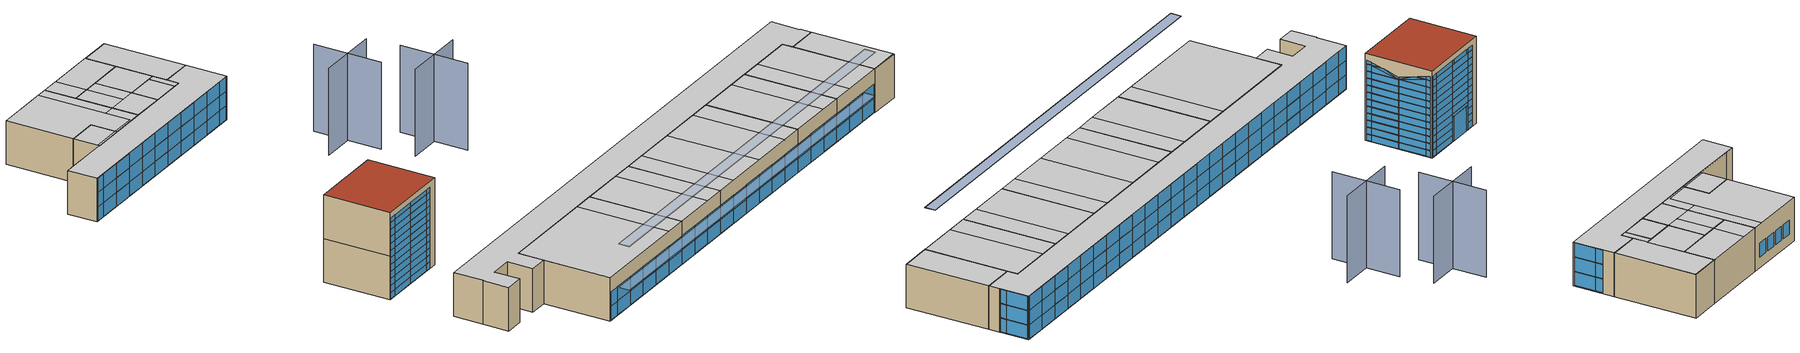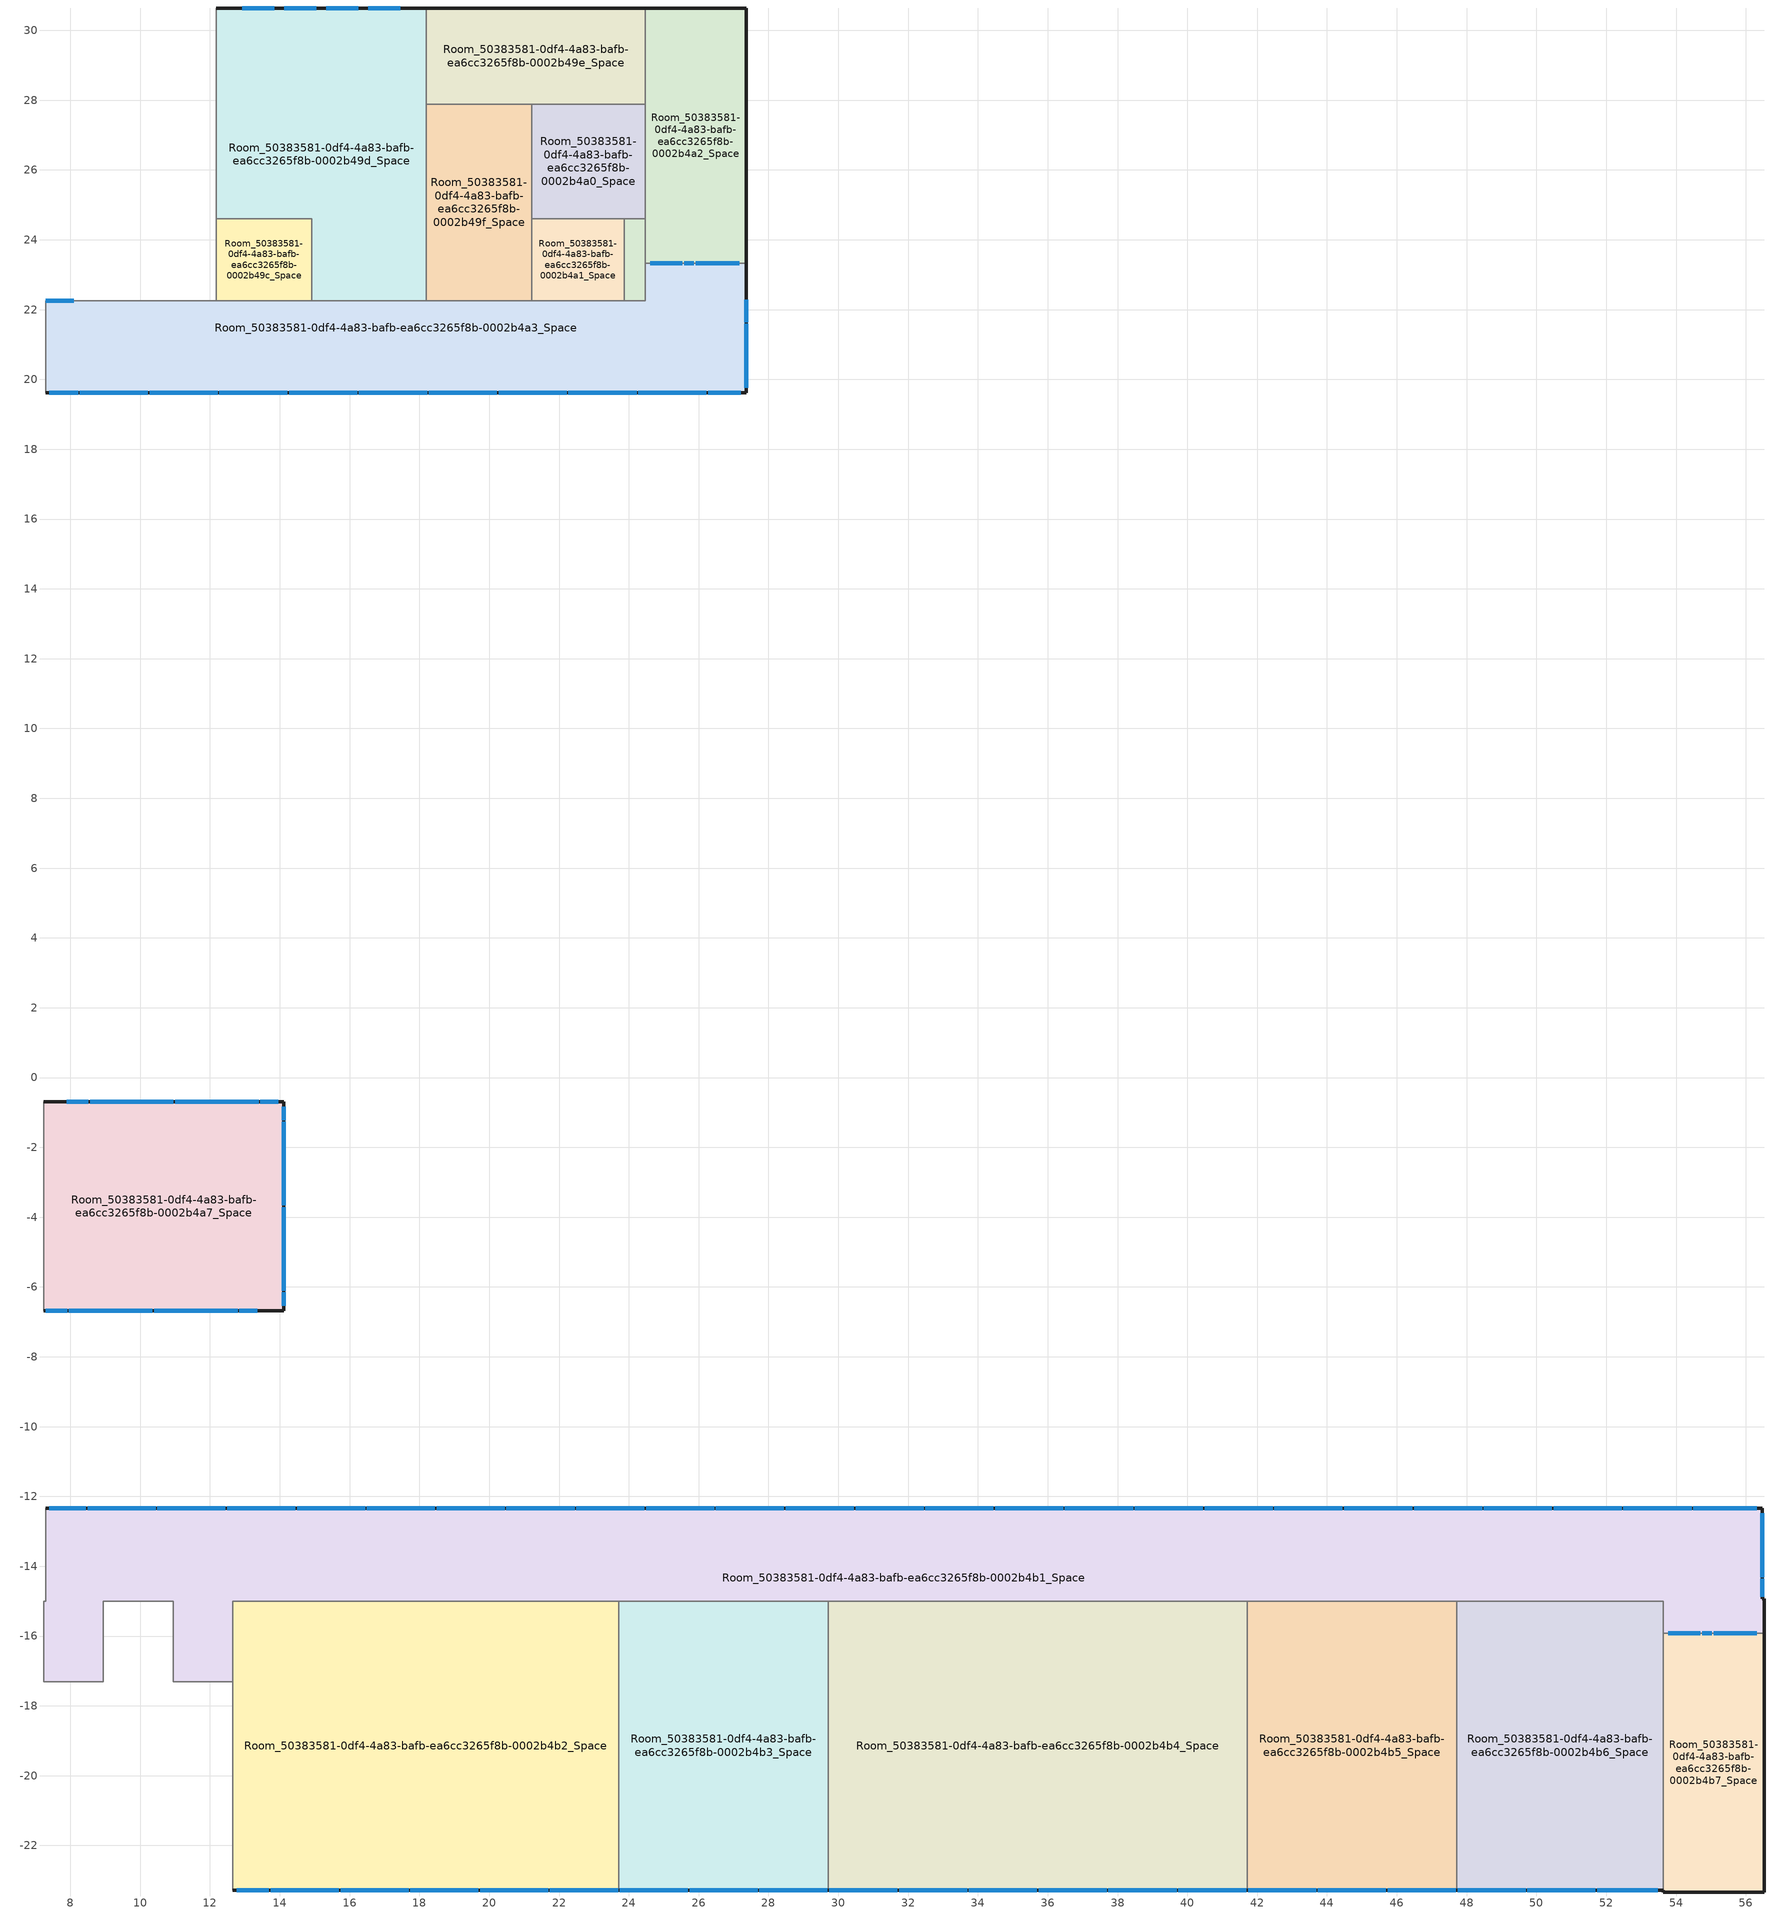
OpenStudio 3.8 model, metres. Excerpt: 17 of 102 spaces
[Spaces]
Room_50383581-0df4-4a83-bafb-ea6cc3265f8b-0002b49c_Space
 floor ground: 14.92,24.61 14.92,22.26 12.18,22.26 12.18,24.61 z0
 wall to Room_50383581-0df4-4a83-bafb-ea6cc3265f8b-0002b49b_Space: 12.18,24.61 12.18,22.26 z0:3.8
 wall to Room_50383581-0df4-4a83-bafb-ea6cc3265f8b-0002b4a3_Space: 12.18,22.26 14.92,22.26 z0:3.8
 wall to Room_50383581-0df4-4a83-bafb-ea6cc3265f8b-0002b49d_Space: 14.92,22.26 14.92,24.61 12.18,24.61 z0:3.8
 ceiling to Room_a79add17-780f-499e-a863-104a9aa9c91e-0003489e_Space: 12.18,22.41 12.18,22.26 14.92,22.26 14.92,22.41 z3.8
 ceiling to Room_a79add17-780f-499e-a863-104a9aa9c91e-00034889_Space: 12.18,24.61 12.18,22.41 14.92,22.41 14.92,24.61 z3.8
Room_50383581-0df4-4a83-bafb-ea6cc3265f8b-0002b49d_Space
 floor ground: 18.2,30.64 18.2,22.26 14.92,22.26 14.92,24.61 12.18,24.61 12.18,30.64 z0
 wall outside: 18.2,30.64 12.18,30.64 z0:3.8
 wall to Room_50383581-0df4-4a83-bafb-ea6cc3265f8b-0002b49a_Space: 12.18,30.64 12.18,24.61 z0:3.8
 wall to Room_50383581-0df4-4a83-bafb-ea6cc3265f8b-0002b4a3_Space: 14.92,22.26 18.2,22.26 z0:3.8
 wall to Room_50383581-0df4-4a83-bafb-ea6cc3265f8b-0002b49f_Space: 18.2,22.26 18.2,27.89 z0:3.8
 wall to Room_50383581-0df4-4a83-bafb-ea6cc3265f8b-0002b49e_Space: 18.2,27.89 18.2,30.64 z0:3.8
 window: 13.84,30.64 12.93,30.64 / 15.05,30.64 14.13,30.64 / 16.25,30.64 15.34,30.64 / 17.46,30.64 16.54,30.64 z0.92:2.14
 ceiling to Room_a79add17-780f-499e-a863-104a9aa9c91e-0003489e_Space: 14.92,22.41 14.92,22.26 18.2,22.26 18.2,24.61 17.21,24.61 17.21,22.41 z3.8
 ceiling to Room_a79add17-780f-499e-a863-104a9aa9c91e-0003488b_Space: 17.21,30.64 17.21,24.61 18.2,24.61 18.2,30.64 z3.8
 ceiling to Room_a79add17-780f-499e-a863-104a9aa9c91e-00034889_Space: 12.18,30.64 12.18,24.61 14.92,24.61 14.92,22.41 17.21,22.41 17.21,30.64 z3.8
Room_50383581-0df4-4a83-bafb-ea6cc3265f8b-0002b49e_Space
 floor ground: 24.47,30.64 24.47,27.89 18.2,27.89 18.2,30.64 z0
 wall outside: 24.47,30.64 18.2,30.64 z0:3.8
 wall to Room_50383581-0df4-4a83-bafb-ea6cc3265f8b-0002b4a2_Space: 24.47,27.89 24.47,30.64 z0:3.8
 wall to Room_50383581-0df4-4a83-bafb-ea6cc3265f8b-0002b49f_Space: 18.2,27.89 21.21,27.89 z0:3.8
 wall to Room_50383581-0df4-4a83-bafb-ea6cc3265f8b-0002b4a0_Space: 21.21,27.89 24.47,27.89 z0:3.8
 ceiling to Room_a79add17-780f-499e-a863-104a9aa9c91e-00034898_Space: 19.91,30.64 19.91,27.89 24.47,27.89 24.47,30.64 z3.8
 ceiling to Room_a79add17-780f-499e-a863-104a9aa9c91e-0003488b_Space: 18.2,30.64 18.2,27.89 19.91,27.89 19.91,30.64 z3.8
Room_50383581-0df4-4a83-bafb-ea6cc3265f8b-0002b49f_Space
 floor ground: 21.21,27.89 21.21,22.26 18.2,22.26 18.2,27.89 z0
 wall to Room_50383581-0df4-4a83-bafb-ea6cc3265f8b-0002b4a3_Space: 18.2,22.26 21.21,22.26 z0:3.8
 wall to Room_50383581-0df4-4a83-bafb-ea6cc3265f8b-0002b4a1_Space: 21.21,22.26 21.21,24.61 z0:3.8
 wall to Room_50383581-0df4-4a83-bafb-ea6cc3265f8b-0002b4a0_Space: 21.21,24.61 21.21,27.89 z0:3.8
 ceiling to Room_a79add17-780f-499e-a863-104a9aa9c91e-0003489e_Space: 18.2,24.61 18.2,22.26 21.21,22.26 21.21,24.61 z3.8
 ceiling to Room_a79add17-780f-499e-a863-104a9aa9c91e-00034898_Space: 19.91,27.89 19.91,24.61 21.21,24.61 21.21,27.89 z3.8
 ceiling to Room_a79add17-780f-499e-a863-104a9aa9c91e-0003488b_Space: 18.2,27.89 18.2,24.61 19.91,24.61 19.91,27.89 z3.8
Room_50383581-0df4-4a83-bafb-ea6cc3265f8b-0002b4a0_Space
 floor ground: 24.47,27.89 24.47,24.61 21.21,24.61 21.21,27.89 z0
 wall to Room_50383581-0df4-4a83-bafb-ea6cc3265f8b-0002b4a2_Space: 24.47,24.61 24.47,27.89 z0:3.8
 wall to Room_50383581-0df4-4a83-bafb-ea6cc3265f8b-0002b4a1_Space: 21.21,24.61 23.87,24.61 z0:3.8
 wall to Room_743f5bbc-171d-429b-9814-74ba7d31f499-0006658f_Space: 23.87,24.61 24.47,24.61 z0:3.8
 ceiling to Room_a79add17-780f-499e-a863-104a9aa9c91e-00034898_Space: 21.21,27.89 21.21,24.61 24.47,24.61 24.47,27.89 z3.8
Room_50383581-0df4-4a83-bafb-ea6cc3265f8b-0002b4a1_Space
 floor ground: 23.87,24.61 23.87,22.26 21.21,22.26 21.21,24.61 z0
 wall to Room_50383581-0df4-4a83-bafb-ea6cc3265f8b-0002b4a3_Space: 21.21,22.26 23.87,22.26 z0:3.8
 wall to Room_743f5bbc-171d-429b-9814-74ba7d31f499-0006658f_Space: 23.87,22.26 23.87,24.61 z0:3.8
 ceiling to Room_a79add17-780f-499e-a863-104a9aa9c91e-0003489a_Space: 21.21,24.61 21.21,22.26 23.87,22.26 23.87,24.61 z3.8
Room_50383581-0df4-4a83-bafb-ea6cc3265f8b-0002b4a2_Space
 floor ground: 27.36,30.64 27.36,23.32 24.47,23.32 24.47,30.64 z0
 wall outside: 27.36,23.32 27.36,30.64 24.47,30.64 z0:3.8
 wall to Room_743f5bbc-171d-429b-9814-74ba7d31f499-0006658f_Space: 24.47,24.61 24.47,23.32 z0:3.8
 wall to Room_50383581-0df4-4a83-bafb-ea6cc3265f8b-0002b4a3_Space: 24.47,23.32 27.36,23.32 z0:3.8
 window inside: 25.58,23.32 25.86,23.32 / 25.91,23.32 27.16,23.32 z0.05:2.13; 24.62,23.32 25.53,23.32 / 25.58,23.32 25.86,23.32 / 25.91,23.32 27.16,23.32 z2.18:2.38; 24.62,23.32 25.53,23.32 / 25.58,23.32 25.86,23.32 / 25.91,23.32 27.16,23.32 z2.42:3.48; 24.62,23.32 25.53,23.32 z0:2.13
 ceiling to Room_a79add17-780f-499e-a863-104a9aa9c91e-0003489c_Space: 24.47,30.59 24.47,23.32 27.36,23.32 27.36,30.59 z3.8
 roof outside: 24.47,30.64 24.47,30.59 27.36,30.59 27.36,30.64 z3.8
Room_50383581-0df4-4a83-bafb-ea6cc3265f8b-0002b4a3_Space
 floor ground: 27.36,23.32 27.36,19.62 7.29,19.62 7.29,22.26 24.47,22.26 24.47,23.32 z0
 wall outside: 7.29,19.62 27.36,19.62 27.36,23.32 z0:3.8
 wall to Room_743f5bbc-171d-429b-9814-74ba7d31f499-0006658f_Space: 24.47,23.32 24.47,22.26 23.87,22.26 z0:3.8
 wall to Room_50383581-0df4-4a83-bafb-ea6cc3265f8b-0002b49b_Space: 12.18,22.26 8.22,22.26 z0:3.8
 wall to Room_50383581-0df4-4a83-bafb-ea6cc3265f8b-0002b499_Space: 8.22,22.26 7.29,22.26 z0:3.8
 wall to Room_50383581-0df4-4a83-bafb-ea6cc3265f8b-0002b498_Space: 7.29,22.26 7.29,19.62 z0:3.8
 window: 7.39,19.62 8.22,19.62 / 8.27,19.62 10.22,19.62 / 10.27,19.62 12.22,19.62 / 12.27,19.62 14.22,19.62 / 14.27,19.62 16.22,19.62 / 16.27,19.62 18.22,19.62 / 18.27,19.62 20.22,19.62 / 20.27,19.62 22.22,19.62 / 22.27,19.62 24.22,19.62 / 24.27,19.62 26.22,19.62 / 26.27,19.62 27.21,19.62 / 27.36,19.77 27.36,21.59 / 27.36,21.64 27.36,22.29 z0.05:1.24; 7.39,19.62 8.22,19.62 / 8.27,19.62 10.22,19.62 / 10.27,19.62 12.22,19.62 / 12.27,19.62 14.22,19.62 / 14.27,19.62 16.22,19.62 / 16.27,19.62 18.22,19.62 / 18.27,19.62 20.22,19.62 / 20.27,19.62 22.22,19.62 / 22.27,19.62 24.22,19.62 / 24.27,19.62 26.22,19.62 / 26.27,19.62 27.21,19.62 / 27.36,19.77 27.36,21.59 / 27.36,21.64 27.36,22.29 z1.29:2.5; 7.39,19.62 8.22,19.62 / 8.27,19.62 10.22,19.62 / 10.27,19.62 12.22,19.62 / 12.27,19.62 14.22,19.62 / 14.27,19.62 16.22,19.62 / 16.27,19.62 18.22,19.62 / 18.27,19.62 20.22,19.62 / 20.27,19.62 22.22,19.62 / 22.27,19.62 24.22,19.62 / 24.27,19.62 26.22,19.62 / 26.27,19.62 27.21,19.62 / 27.36,19.77 27.36,21.59 / 27.36,21.64 27.36,22.29 z2.56:3.77
 window inside: 27.16,23.32 25.91,23.32 z0.05:2.13; 8.1,22.26 7.3,22.26 z0.05:2.38; 8.1,22.26 7.3,22.26 z2.42:3.49
 ceiling to Room_a79add17-780f-499e-a863-104a9aa9c91e-0003489e_Space: 7.29,22.26 7.29,19.62 27.36,19.62 27.36,23.32 24.47,23.32 24.47,22.26 z3.8
Room_50383581-0df4-4a83-bafb-ea6cc3265f8b-0002b4a7_Space
 floor ground: 14.11,-0.69 14.11,-6.68 7.24,-6.68 7.24,-0.69 z0
 wall outside: 7.24,-6.68 14.11,-6.68 14.11,-0.69 7.24,-0.69 z0:7.6
 wall to Room_50383581-0df4-4a83-bafb-ea6cc3265f8b-0002b498_Space: 7.24,-0.69 7.24,-6.68 z0:3.8
 wall adiabatic (Generic Interior Wall): 7.24,-0.69 7.24,-6.68 z3.8:7.6
 window: 14.11,-6.53 14.11,-6.15 / 14.11,-6.1 14.11,-3.71 / 14.11,-3.66 14.11,-1.27 / 14.11,-1.22 14.11,-0.84 / 13.96,-0.69 13.44,-0.69 / 13.39,-0.69 11,-0.69 / 8.51,-0.69 7.9,-0.69 / 7.29,-6.68 7.91,-6.68 / 7.96,-6.68 10.35,-6.68 / 10.4,-6.68 12.79,-6.68 / 12.84,-6.68 13.36,-6.68 z0.05:0.58; 14.11,-6.53 14.11,-6.15 / 14.11,-6.1 14.11,-3.71 / 13.96,-0.69 13.44,-0.69 / 13.39,-0.69 11,-0.69 / 7.29,-6.68 7.91,-6.68 / 7.96,-6.68 10.35,-6.68 z0.64:1.2; 14.11,-6.53 14.11,-6.15 / 14.11,-6.1 14.11,-3.71 / 14.11,-3.66 14.11,-1.27 / 14.11,-1.22 14.11,-0.84 / 13.96,-0.69 13.44,-0.69 / 13.39,-0.69 11,-0.69 / 8.51,-0.69 7.9,-0.69 / 7.29,-6.68 7.91,-6.68 / 7.96,-6.68 10.35,-6.68 / 10.4,-6.68 12.79,-6.68 / 12.84,-6.68 13.36,-6.68 z1.25:1.8; 14.11,-6.53 14.11,-6.15 / 14.11,-6.1 14.11,-3.71 / 14.11,-3.66 14.11,-1.27 / 14.11,-1.22 14.11,-0.84 / 13.96,-0.69 13.44,-0.69 / 13.39,-0.69 11,-0.69 / 8.51,-0.69 7.9,-0.69 / 7.29,-6.68 7.91,-6.68 / 7.96,-6.68 10.35,-6.68 / 10.4,-6.68 12.79,-6.68 / 12.84,-6.68 13.36,-6.68 z1.85:2.42; 14.11,-6.53 14.11,-6.15 / 14.11,-6.1 14.11,-3.71 / 14.11,-3.66 14.11,-1.27 / 14.11,-1.22 14.11,-0.84 / 13.96,-0.69 13.44,-0.69 / 13.39,-0.69 11,-0.69 / 10.95,-0.69 8.56,-0.69 / 8.51,-0.69 7.9,-0.69 / 7.29,-6.68 7.91,-6.68 / 7.96,-6.68 10.35,-6.68 / 10.4,-6.68 12.79,-6.68 / 12.84,-6.68 13.36,-6.68 z2.46:3.02; 14.11,-6.53 14.11,-6.15 / 14.11,-6.1 14.11,-3.71 / 14.11,-3.66 14.11,-1.27 / 14.11,-1.22 14.11,-0.84 / 13.96,-0.69 13.44,-0.69 / 13.39,-0.69 11,-0.69 / 10.95,-0.69 8.56,-0.69 / 8.51,-0.69 7.9,-0.69 / 7.29,-6.68 7.91,-6.68 / 7.96,-6.68 10.35,-6.68 / 10.4,-6.68 12.79,-6.68 / 12.84,-6.68 13.36,-6.68 z3.08:3.63; 14.11,-6.53 14.11,-6.15 / 14.11,-6.1 14.11,-3.71 / 14.11,-3.66 14.11,-1.27 / 14.11,-1.22 14.11,-0.84 / 13.96,-0.69 13.44,-0.69 / 13.39,-0.69 11,-0.69 / 10.95,-0.69 8.56,-0.69 / 8.51,-0.69 7.9,-0.69 / 7.29,-6.68 7.91,-6.68 / 7.96,-6.68 10.35,-6.68 / 10.4,-6.68 12.79,-6.68 / 12.84,-6.68 13.36,-6.68 z3.69:4.25; 14.11,-6.53 14.11,-6.15 / 14.11,-6.1 14.11,-3.71 / 14.11,-3.66 14.11,-1.27 / 14.11,-1.22 14.11,-0.84 / 13.96,-0.69 13.44,-0.69 / 13.39,-0.69 11,-0.69 / 10.95,-0.69 8.56,-0.69 / 8.51,-0.69 7.9,-0.69 / 7.29,-6.68 7.91,-6.68 / 7.96,-6.68 10.35,-6.68 / 10.4,-6.68 12.79,-6.68 / 12.84,-6.68 13.36,-6.68 z4.29:4.86; 14.11,-6.53 14.11,-6.15 / 14.11,-6.1 14.11,-3.71 / 14.11,-3.66 14.11,-1.27 / 14.11,-1.22 14.11,-0.84 / 13.96,-0.69 13.44,-0.69 / 13.39,-0.69 11,-0.69 / 10.95,-0.69 8.56,-0.69 / 8.51,-0.69 7.9,-0.69 / 7.29,-6.68 7.91,-6.68 / 7.96,-6.68 10.35,-6.68 / 10.4,-6.68 12.79,-6.68 / 12.84,-6.68 13.36,-6.68 z4.91:5.46; 14.11,-6.53 14.11,-6.15 / 14.11,-6.1 14.11,-3.71 / 14.11,-3.66 14.11,-1.27 / 14.11,-1.22 14.11,-0.84 / 13.96,-0.69 13.44,-0.69 / 13.39,-0.69 11,-0.69 / 10.95,-0.69 8.56,-0.69 / 8.51,-0.69 7.9,-0.69 / 7.29,-6.68 7.91,-6.68 / 7.96,-6.68 10.35,-6.68 / 10.4,-6.68 12.79,-6.68 / 12.84,-6.68 13.36,-6.68 z5.51:6.08; 14.11,-6.53 14.11,-6.15 / 14.11,-1.22 14.11,-0.84 / 13.96,-0.69 13.44,-0.69 / 13.39,-0.69 11,-0.69 / 10.95,-0.69 8.56,-0.69 / 8.51,-0.69 7.9,-0.69 / 7.29,-6.68 7.91,-6.68 / 7.96,-6.68 10.35,-6.68 / 10.4,-6.68 12.79,-6.68 / 12.84,-6.68 13.36,-6.68 z6.12:6.68; 14.11,-1.22 14.11,-0.84 z0.63:1.2; 10.95,-0.69 10.72,-0.69 / 8.79,-0.69 8.56,-0.69 z0.05:2.13; 13.96,-0.69 13.44,-0.69 / 13.39,-0.69 11,-0.69 / 10.95,-0.69 10.72,-0.69 / 8.51,-0.69 7.9,-0.69 / 10.67,-0.69 8.84,-0.69 / 8.79,-0.69 8.56,-0.69 / 7.29,-6.68 7.91,-6.68 / 7.96,-6.68 10.35,-6.68 / 10.4,-6.68 12.79,-6.68 / 12.84,-6.68 13.36,-6.68 z6.74:7.1; 10.95,-0.69 8.56,-0.69 z2.18:2.42; 10.67,-0.69 8.84,-0.69 z0:2.13; 14.11,-3.66,1.2 14.11,-3.66,0.64 14.11,-1.27,0.63 14.11,-1.27,1.2; 14.11,-6.53,7.06 14.11,-6.53,6.74 14.11,-6.15,6.74 14.11,-6.15,6.96; 14.11,-6.1,6.94 14.11,-6.1,6.74 14.11,-5.33,6.74; 14.11,-2.05,6.74 14.11,-1.27,6.74 14.11,-1.27,6.94; 14.11,-1.22,6.96 14.11,-1.22,6.74 14.11,-0.84,6.74 14.11,-0.84,7.06; 14.11,-5.04,6.68 14.11,-3.71,6.12 14.11,-3.71,6.3; 14.11,-6.1,6.68 14.11,-3.71,6.12 14.11,-5.04,6.68; 14.11,-6.1,6.68 14.11,-6.1,6.12 14.11,-3.71,6.12; 14.11,-3.66,6.12 14.11,-1.27,6.12 14.11,-1.27,6.68; 14.11,-3.66,6.12 14.11,-1.27,6.68 14.11,-2.33,6.68; 14.11,-3.66,6.3 14.11,-3.66,6.12 14.11,-2.33,6.68; 8.51,-0.69,1.2 8.51,-0.69,0.64 7.9,-0.69,0.63 7.9,-0.69,1.2; 10.4,-6.68,1.2 10.4,-6.68,0.64 12.79,-6.68,0.63 12.79,-6.68,1.2; 12.84,-6.68,1.2 12.84,-6.68,0.64 13.36,-6.68,0.63 13.36,-6.68,1.2
 roof outside: 7.24,-0.69 7.24,-6.68 14.11,-6.68 14.11,-0.69 z7.6
Room_50383581-0df4-4a83-bafb-ea6cc3265f8b-0002b4b1_Space
 floor ground: 56.47,-12.34 56.47,-14.93 56.52,-14.93 56.52,-15.92 53.63,-15.92 53.63,-15 12.65,-15 12.65,-17.32 10.95,-17.32 10.95,-15 8.94,-15 8.94,-17.32 7.24,-17.32 7.24,-15 7.29,-15 7.29,-12.34 z0
 wall outside: 56.52,-15.92 56.52,-14.93 56.47,-14.93 56.47,-12.34 7.29,-12.34 z0:3.8
 wall to Room_50383581-0df4-4a83-bafb-ea6cc3265f8b-0002b4b7_Space: 53.63,-15.92 56.52,-15.92 z0:3.8
 wall to Room_50383581-0df4-4a83-bafb-ea6cc3265f8b-0002b498_Space: 7.29,-12.34 7.29,-15 7.24,-15 z0:3.8
 wall to Room_50383581-0df4-4a83-bafb-ea6cc3265f8b-0002b4ac_Space: 7.24,-15 7.24,-17.32 z0:3.8
 wall to Room_50383581-0df4-4a83-bafb-ea6cc3265f8b-0002b4ae_Space: 7.24,-17.32 8.94,-17.32 z0:3.8
 wall to Room_743f5bbc-171d-429b-9814-74ba7d31f499-00066596_Space: 8.94,-17.32 8.94,-15 10.95,-15 10.95,-17.32 z0:3.8
 wall to Room_50383581-0df4-4a83-bafb-ea6cc3265f8b-0002b4b0_Space: 10.95,-17.32 12.65,-17.32 z0:3.8
 wall to Room_50383581-0df4-4a83-bafb-ea6cc3265f8b-0002b4b2_Space: 12.65,-17.32 12.65,-15 23.72,-15 z0:3.8
 wall to Room_50383581-0df4-4a83-bafb-ea6cc3265f8b-0002b4b3_Space: 23.72,-15 29.72,-15 z0:3.8
 wall to Room_50383581-0df4-4a83-bafb-ea6cc3265f8b-0002b4b4_Space: 29.72,-15 41.72,-15 z0:3.8
 wall to Room_50383581-0df4-4a83-bafb-ea6cc3265f8b-0002b4b5_Space: 41.72,-15 47.72,-15 z0:3.8
 wall to Room_50383581-0df4-4a83-bafb-ea6cc3265f8b-0002b4b6_Space: 47.72,-15 53.63,-15 53.63,-15.92 z0:3.8
 window inside: 54.74,-15.92 55.02,-15.92 / 55.07,-15.92 56.32,-15.92 z0.05:2.13; 53.78,-15.92 54.69,-15.92 / 54.74,-15.92 55.02,-15.92 / 55.07,-15.92 56.32,-15.92 z2.18:2.38; 53.78,-15.92 54.69,-15.92 / 54.74,-15.92 55.02,-15.92 / 55.07,-15.92 56.32,-15.92 z2.42:3.48; 53.78,-15.92 54.69,-15.92 z0:2.13
 window: 56.47,-14.88 56.47,-14.36 / 56.47,-14.31 56.47,-12.49 / 56.32,-12.34 54.49,-12.34 / 54.44,-12.34 52.49,-12.34 / 52.44,-12.34 50.49,-12.34 / 50.44,-12.34 48.49,-12.34 / 48.44,-12.34 46.49,-12.34 / 46.44,-12.34 44.49,-12.34 / 44.44,-12.34 42.49,-12.34 / 42.44,-12.34 40.49,-12.34 / 40.44,-12.34 38.49,-12.34 / 38.44,-12.34 36.49,-12.34 / 36.44,-12.34 34.49,-12.34 / 34.44,-12.34 32.49,-12.34 / 32.44,-12.34 30.49,-12.34 / 30.44,-12.34 28.49,-12.34 / 28.44,-12.34 26.49,-12.34 / 26.44,-12.34 24.49,-12.34 / 24.44,-12.34 22.49,-12.34 / 22.44,-12.34 20.49,-12.34 / 20.44,-12.34 18.49,-12.34 / 18.44,-12.34 16.49,-12.34 / 16.44,-12.34 14.49,-12.34 / 14.44,-12.34 12.49,-12.34 / 12.44,-12.34 10.49,-12.34 / 10.44,-12.34 8.49,-12.34 / 8.44,-12.34 7.39,-12.34 z0.05:1.24; 56.47,-14.88 56.47,-14.36 / 56.47,-14.31 56.47,-12.49 / 56.32,-12.34 54.49,-12.34 / 54.44,-12.34 52.49,-12.34 / 52.44,-12.34 50.49,-12.34 / 50.44,-12.34 48.49,-12.34 / 48.44,-12.34 46.49,-12.34 / 46.44,-12.34 44.49,-12.34 / 44.44,-12.34 42.49,-12.34 / 42.44,-12.34 40.49,-12.34 / 40.44,-12.34 38.49,-12.34 / 38.44,-12.34 36.49,-12.34 / 36.44,-12.34 34.49,-12.34 / 34.44,-12.34 32.49,-12.34 / 32.44,-12.34 30.49,-12.34 / 30.44,-12.34 28.49,-12.34 / 28.44,-12.34 26.49,-12.34 / 26.44,-12.34 24.49,-12.34 / 24.44,-12.34 22.49,-12.34 / 22.44,-12.34 20.49,-12.34 / 20.44,-12.34 18.49,-12.34 / 18.44,-12.34 16.49,-12.34 / 16.44,-12.34 14.49,-12.34 / 14.44,-12.34 12.49,-12.34 / 12.44,-12.34 10.49,-12.34 / 10.44,-12.34 8.49,-12.34 / 8.44,-12.34 7.39,-12.34 z1.29:2.5; 56.47,-14.88 56.47,-14.36 / 56.47,-14.31 56.47,-12.49 / 56.32,-12.34 54.49,-12.34 / 54.44,-12.34 52.49,-12.34 / 52.44,-12.34 50.49,-12.34 / 50.44,-12.34 48.49,-12.34 / 48.44,-12.34 46.49,-12.34 / 46.44,-12.34 44.49,-12.34 / 44.44,-12.34 42.49,-12.34 / 42.44,-12.34 40.49,-12.34 / 40.44,-12.34 38.49,-12.34 / 38.44,-12.34 36.49,-12.34 / 36.44,-12.34 34.49,-12.34 / 34.44,-12.34 32.49,-12.34 / 32.44,-12.34 30.49,-12.34 / 30.44,-12.34 28.49,-12.34 / 28.44,-12.34 26.49,-12.34 / 26.44,-12.34 24.49,-12.34 / 24.44,-12.34 22.49,-12.34 / 22.44,-12.34 20.49,-12.34 z2.56:3.77; 18.44,-12.34 16.49,-12.34 / 16.44,-12.34 14.49,-12.34 / 14.44,-12.34 12.49,-12.34 / 12.44,-12.34 10.49,-12.34 / 10.44,-12.34 8.49,-12.34 / 8.44,-12.34 7.39,-12.34 z2.55:3.77; 20.44,-12.34,3.77 20.44,-12.34,2.56 18.49,-12.34,2.55 18.49,-12.34,3.77
 ceiling to Room_a79add17-780f-499e-a863-104a9aa9c91e-000347cb_Space: 7.29,-12.34 7.29,-15 7.24,-15 7.24,-17.32 8.94,-17.32 8.94,-15 10.95,-15 10.95,-17.32 12.65,-17.32 12.65,-15 53.63,-15 53.63,-15.92 56.52,-15.92 56.52,-14.93 56.47,-14.93 56.47,-12.34 z3.8
Room_50383581-0df4-4a83-bafb-ea6cc3265f8b-0002b4b2_Space
 floor ground: 23.72,-15 23.72,-23.28 12.65,-23.28 12.65,-15 z0
 wall outside: 12.65,-23.28 23.72,-23.28 z0:3.8
 wall to Room_50383581-0df4-4a83-bafb-ea6cc3265f8b-0002b4b0_Space: 12.65,-17.32 12.65,-23.28 z0:3.8
 wall to Room_50383581-0df4-4a83-bafb-ea6cc3265f8b-0002b4b3_Space: 23.72,-23.28 23.72,-15 z0:3.8
 window: 12.77,-23.28 13.69,-23.28 / 13.74,-23.28 15.69,-23.28 / 15.74,-23.28 17.69,-23.28 / 17.74,-23.28 19.69,-23.28 / 19.74,-23.28 21.69,-23.28 / 21.74,-23.28 23.69,-23.28 z0.05:1.24; 12.77,-23.28 13.69,-23.28 / 13.74,-23.28 15.69,-23.28 / 15.74,-23.28 17.69,-23.28 / 17.74,-23.28 19.69,-23.28 / 19.74,-23.28 21.69,-23.28 / 21.74,-23.28 23.69,-23.28 z1.29:2.5
 ceiling to Room_4d6d2a90-c0a4-4bdc-97aa-ce91bd1344ab-000352d5_Space: 12.65,-15 12.65,-23.28 21.72,-23.28 21.72,-15 z3.8
 ceiling to Room_4d6d2a90-c0a4-4bdc-97aa-ce91bd1344ab-000352d4_Space: 21.72,-15 21.72,-23.28 23.72,-23.28 23.72,-15 z3.8
Room_50383581-0df4-4a83-bafb-ea6cc3265f8b-0002b4b3_Space
 floor ground: 29.72,-15 29.72,-23.28 23.72,-23.28 23.72,-15 z0
 wall outside: 23.72,-23.28 29.72,-23.28 z0:3.8
 wall to Room_50383581-0df4-4a83-bafb-ea6cc3265f8b-0002b4b4_Space: 29.72,-23.28 29.72,-15 z0:3.8
 window: 23.74,-23.28 25.69,-23.28 / 25.74,-23.28 27.69,-23.28 / 27.74,-23.28 29.69,-23.28 z0.05:1.24; 23.74,-23.28 25.69,-23.28 / 25.74,-23.28 27.69,-23.28 / 27.74,-23.28 29.69,-23.28 z1.29:2.5
 ceiling to Room_4d6d2a90-c0a4-4bdc-97aa-ce91bd1344ab-000352d4_Space: 23.72,-15 23.72,-23.28 27.72,-23.28 27.72,-15 z3.8
 ceiling to Room_4d6d2a90-c0a4-4bdc-97aa-ce91bd1344ab-000352d3_Space: 27.72,-15 27.72,-23.28 29.72,-23.28 29.72,-15 z3.8
Room_50383581-0df4-4a83-bafb-ea6cc3265f8b-0002b4b4_Space
 floor ground: 41.72,-15 41.72,-23.28 29.72,-23.28 29.72,-15 z0
 wall outside: 29.72,-23.28 41.72,-23.28 z0:3.8
 wall to Room_50383581-0df4-4a83-bafb-ea6cc3265f8b-0002b4b5_Space: 41.72,-23.28 41.72,-15 z0:3.8
 window: 29.74,-23.28 31.69,-23.28 / 31.74,-23.28 33.69,-23.28 / 33.74,-23.28 35.69,-23.28 / 35.74,-23.28 37.69,-23.28 / 37.74,-23.28 39.69,-23.28 / 39.74,-23.28 41.69,-23.28 z0.05:1.24; 29.74,-23.28 31.69,-23.28 / 31.74,-23.28 33.69,-23.28 / 33.74,-23.28 35.69,-23.28 / 35.74,-23.28 37.69,-23.28 / 37.74,-23.28 39.69,-23.28 / 39.74,-23.28 41.69,-23.28 z1.29:2.5
 ceiling to Room_4d6d2a90-c0a4-4bdc-97aa-ce91bd1344ab-000352d3_Space: 29.72,-15 29.72,-23.28 31.72,-23.28 31.72,-15 z3.8
 ceiling to Room_4d6d2a90-c0a4-4bdc-97aa-ce91bd1344ab-000352d2_Space: 31.72,-15 31.72,-23.28 35.72,-23.28 35.72,-15 z3.8
 ceiling to Room_a79add17-780f-499e-a863-104a9aa9c91e-000347c1_Space: 35.72,-15 35.72,-23.28 39.72,-23.28 39.72,-15 z3.8
 ceiling to Room_a79add17-780f-499e-a863-104a9aa9c91e-000347ba_Space: 39.72,-15 39.72,-23.28 41.72,-23.28 41.72,-15 z3.8
Room_50383581-0df4-4a83-bafb-ea6cc3265f8b-0002b4b5_Space
 floor ground: 47.72,-15 47.72,-23.28 41.72,-23.28 41.72,-15 z0
 wall outside: 41.72,-23.28 47.72,-23.28 z0:3.8
 wall to Room_50383581-0df4-4a83-bafb-ea6cc3265f8b-0002b4b6_Space: 47.72,-23.28 47.72,-15 z0:3.8
 window: 41.74,-23.28 43.69,-23.28 / 43.74,-23.28 45.69,-23.28 / 45.74,-23.28 47.69,-23.28 z0.05:1.24; 41.74,-23.28 43.69,-23.28 / 43.74,-23.28 45.69,-23.28 / 45.74,-23.28 47.69,-23.28 z1.29:2.5
 ceiling to Room_a79add17-780f-499e-a863-104a9aa9c91e-000347ba_Space: 41.72,-15 41.72,-23.28 45.72,-23.28 45.72,-15 z3.8
 ceiling to Room_a79add17-780f-499e-a863-104a9aa9c91e-000347b8_Space: 45.72,-15 45.72,-23.28 47.72,-23.28 47.72,-15 z3.8
Room_50383581-0df4-4a83-bafb-ea6cc3265f8b-0002b4b6_Space
 floor ground: 53.63,-15 53.63,-23.28 47.72,-23.28 47.72,-15 z0
 wall outside: 47.72,-23.28 53.63,-23.28 z0:3.8
 wall to Room_50383581-0df4-4a83-bafb-ea6cc3265f8b-0002b4b7_Space: 53.63,-23.28 53.63,-15.92 z0:3.8
 window: 47.74,-23.28 49.69,-23.28 / 49.74,-23.28 51.69,-23.28 / 51.74,-23.28 53.48,-23.28 z0.05:1.24; 47.74,-23.28 49.69,-23.28 / 49.74,-23.28 51.69,-23.28 / 51.74,-23.28 53.48,-23.28 z1.29:2.5
 ceiling to Room_a79add17-780f-499e-a863-104a9aa9c91e-000347b8_Space: 47.72,-15 47.72,-23.28 49.72,-23.28 49.72,-15 z3.8
 ceiling to Room_a79add17-780f-499e-a863-104a9aa9c91e-000347b6_Space: 49.72,-15 49.72,-23.28 53.63,-23.28 53.63,-15 z3.8
Room_50383581-0df4-4a83-bafb-ea6cc3265f8b-0002b4b7_Space
 floor ground: 56.52,-15.92 56.52,-23.33 53.63,-23.33 53.63,-15.92 z0
 wall outside: 53.63,-23.28 53.63,-23.33 56.52,-23.33 56.52,-15.92 z0:3.8
 window inside: 56.32,-15.92 55.07,-15.92 z0.05:2.13
 ceiling to Room_a79add17-780f-499e-a863-104a9aa9c91e-000347ae_Space: 53.63,-15.92 53.63,-23.28 56.52,-23.28 56.52,-15.92 z3.8
 roof outside: 53.63,-23.28 53.63,-23.33 56.52,-23.33 56.52,-23.28 z3.8
Room_743f5bbc-171d-429b-9814-74ba7d31f499-0006658f_Space
 floor ground: 24.47,24.61 24.47,22.26 23.87,22.26 23.87,24.61 z0
 ceiling to Room_743f5bbc-171d-429b-9814-74ba7d31f499-00066587_Space: 23.87,24.61 23.87,22.26 24.47,22.26 24.47,24.61 z3.8
shading: 13.67,-24.39 51.77,-24.39 / 51.77,-24.39 51.77,-23.44 / 51.77,-23.44 13.67,-23.44 / 13.67,-23.44 13.67,-24.39 z2.54:2.55; 13.67,-24.39 51.77,-24.39 / 51.77,-24.39 51.77,-23.44 / 51.77,-23.44 13.67,-23.44 / 13.67,-23.44 13.67,-24.39 z6.34:6.35; 29.26,6.87 29.26,12.95 / 26.37,9.91 32.16,9.91 z-0.16:7.44; 32.5,0.99 32.5,7.07 / 29.61,4.03 35.39,4.03 z-0.18:7.42; 51.77,-23.44 51.77,-24.39 13.67,-24.39 13.67,-23.44 z2.54; 13.67,-23.44 13.67,-24.39 51.77,-24.39 51.77,-23.44 z2.55; 51.77,-23.44 51.77,-24.39 13.67,-24.39 13.67,-23.44 z6.34; 13.67,-23.44 13.67,-24.39 51.77,-24.39 51.77,-23.44 z6.35
[Building]
Model 1: Default Construction Set=Default Generic Construction Set
[WindowMaterial:Glazing] Optical Data Type=SpectralAverage; Thickness {m}=0.006; Infrared Transmittance at Normal Incidence=0; Front Side Infrared Hemispherical Emissivity=0.84; Conductivity {W/m-K}=1; Dirt Correction Factor for Solar and Visible Transmittance=1; Solar Diffusing=No
Name | Solar Transmittance at Normal Incidence | Front Side Solar Reflectance at Normal Incidence | Back Side Solar Reflectance at Normal Incidence | Visible Transmittance at Normal Incidence | Front Side Visible Reflectance at Normal Incidence | Back Side Visible Reflectance at Normal Incidence | Back Side Infrared Hemispherical Emissivity
Generic Clear Glass | 0.77 | 0.07 | 0.07 | 0.88 | 0.08 | 0.08 | 0.84
Generic Low-e Glass | 0.45 | 0.36 | 0.36 | 0.71 | 0.21 | 0.21 | 0.047
[Material]
Name | Roughness | Thickness {m} | Conductivity {W/m-K} | Density {kg/m3} | Specific Heat {J/kg-K} | Thermal Absorptance | Solar Absorptance | Visible Absorptance
Generic Acoustic Tile | MediumSmooth | 0.02 | 0.06 | 368 | 590 | 0.9 | 0.2 | 0.2
Generic 25mm Wood | MediumSmooth | 0.0254 | 0.15 | 608 | 1630 | 0.9 | 0.5 | 0.5
Generic 50mm Insulation | MediumRough | 0.05 | 0.03 | 43 | 1210 | 0.9 | 0.7 | 0.7
Generic HW Concrete | MediumRough | 0.2 | 1.95 | 2240 | 900 | 0.9 | 0.8 | 0.8
Generic Painted Metal | Smooth | 0.0015 | 45 | 7690 | 410 | 0.9 | 0.5 | 0.5
Generic Brick | MediumRough | 0.1 | 0.9 | 1920 | 790 | 0.9 | 0.65 | 0.65
Generic Ceiling Air Gap | Smooth | 0.1 | 0.556 | 1.28 | 1000 | 0.9 | 0.7 | 0.7
Generic Wall Air Gap | Smooth | 0.1 | 0.667 | 1.28 | 1000 | 0.9 | 0.7 | 0.7
Generic Roof Membrane | MediumRough | 0.01 | 0.16 | 1120 | 1460 | 0.9 | 0.65 | 0.65
Generic 25mm Insulation | MediumRough | 0.025 | 0.03 | 43 | 1210 | 0.9 | 0.7 | 0.7
Generic LW Concrete | MediumRough | 0.1 | 0.53 | 1280 | 840 | 0.9 | 0.8 | 0.8
Generic Gypsum Board | MediumSmooth | 0.0127 | 0.16 | 800 | 1090 | 0.9 | 0.5 | 0.5
Material 1 | Smooth | 0.1 | 0.1 | 0.1 | 1400 |  | 0.65 | 0.65
[WindowMaterial:Gas]
Generic Window Air Gap: Gas Type=Air; Thickness {m}=0.0127
[Construction]
Generic Roof: Generic Roof Membrane, Generic 50mm Insulation, Generic LW Concrete, Generic Ceiling Air Gap, Generic Acoustic Tile
Generic Double Pane: Generic Low-e Glass, Generic Window Air Gap, Generic Clear Glass
Generic Underground Wall: Generic 50mm Insulation, Generic HW Concrete, Generic Wall Air Gap, Generic Gypsum Board
Generic Interior Door: Generic 25mm Wood
Generic Interior Floor: Generic Acoustic Tile, Generic Ceiling Air Gap, Generic LW Concrete
Generic Interior Wall: Generic Gypsum Board, Generic Wall Air Gap, Generic Gypsum Board
Generic Shade: Material 1
Generic Exterior Wall: Generic Brick, Generic LW Concrete, Generic 50mm Insulation, Generic Wall Air Gap, Generic Gypsum Board
Generic Interior Ceiling: Generic LW Concrete, Generic Ceiling Air Gap, Generic Acoustic Tile
Generic Underground Roof: Generic 50mm Insulation, Generic HW Concrete, Generic Ceiling Air Gap, Generic Acoustic Tile
Generic Exterior Door: Generic Painted Metal, Generic 25mm Insulation, Generic Painted Metal
Generic Ground Slab: Generic 50mm Insulation, Generic HW Concrete
Generic Single Pane: Generic Clear Glass
Generic Exposed Floor: Generic Painted Metal, Generic Ceiling Air Gap, Generic 50mm Insulation, Generic LW Concrete
[DefaultConstructionSet]
Default Generic Construction Set: Default Exterior Surface Constructions=Default Surface Constructions 2; Default Interior Surface Constructions=Default Surface Constructions 1; Default Ground Contact Surface Constructions=Default Surface Constructions 3; Default Exterior SubSurface Constructions=Default Sub Surface Constructions 2; Default Interior SubSurface Constructions=Default Sub Surface Constructions 1; Space Shading Construction=Generic Shade; Adiabatic Surface Construction=Generic Interior Wall
[DefaultSurfaceConstructions]
Name | Floor Construction | Wall Construction | Roof Ceiling Construction
Default Surface Constructions 1 | Generic Interior Floor | Generic Interior Wall | Generic Interior Ceiling
Default Surface Constructions 2 | Generic Exposed Floor | Generic Exterior Wall | Generic Roof
Default Surface Constructions 3 | Generic Ground Slab | Generic Underground Wall | Generic Underground Roof
[DefaultSubSurfaceConstructions]
Name | Fixed Window Construction | Operable Window Construction | Door Construction | Glass Door Construction | Overhead Door Construction | Skylight Construction
Default Sub Surface Constructions 1 | Generic Single Pane | Generic Single Pane | Generic Interior Door | Generic Single Pane | Generic Interior Door | Generic Single Pane
Default Sub Surface Constructions 2 | Generic Double Pane | Generic Double Pane | Generic Exterior Door | Generic Double Pane | Generic Exterior Door | Generic Double Pane
[Space] Default Construction Set=Default Generic Construction Set; Building Story=01 - Entry Level
Name | Thermal Zone
Room_50383581-0df4-4a83-bafb-ea6cc3265f8b-0002b49c_Space | Room_50383581-0df4-4a83-bafb-ea6cc3265f8b-0002b49c
Room_50383581-0df4-4a83-bafb-ea6cc3265f8b-0002b49d_Space | Room_50383581-0df4-4a83-bafb-ea6cc3265f8b-0002b49d
Room_50383581-0df4-4a83-bafb-ea6cc3265f8b-0002b49e_Space | Room_50383581-0df4-4a83-bafb-ea6cc3265f8b-0002b49e
Room_50383581-0df4-4a83-bafb-ea6cc3265f8b-0002b49f_Space | Room_50383581-0df4-4a83-bafb-ea6cc3265f8b-0002b49f
Room_50383581-0df4-4a83-bafb-ea6cc3265f8b-0002b4a0_Space | Room_50383581-0df4-4a83-bafb-ea6cc3265f8b-0002b4a0
Room_50383581-0df4-4a83-bafb-ea6cc3265f8b-0002b4a1_Space | Room_50383581-0df4-4a83-bafb-ea6cc3265f8b-0002b4a1
Room_50383581-0df4-4a83-bafb-ea6cc3265f8b-0002b4a2_Space | Room_50383581-0df4-4a83-bafb-ea6cc3265f8b-0002b4a2
Room_50383581-0df4-4a83-bafb-ea6cc3265f8b-0002b4a3_Space | Room_50383581-0df4-4a83-bafb-ea6cc3265f8b-0002b4a3
Room_50383581-0df4-4a83-bafb-ea6cc3265f8b-0002b4a7_Space | Room_50383581-0df4-4a83-bafb-ea6cc3265f8b-0002b4a7
Room_50383581-0df4-4a83-bafb-ea6cc3265f8b-0002b4b1_Space | Room_50383581-0df4-4a83-bafb-ea6cc3265f8b-0002b4b1
Room_50383581-0df4-4a83-bafb-ea6cc3265f8b-0002b4b2_Space | Room_50383581-0df4-4a83-bafb-ea6cc3265f8b-0002b4b2
Room_50383581-0df4-4a83-bafb-ea6cc3265f8b-0002b4b3_Space | Room_50383581-0df4-4a83-bafb-ea6cc3265f8b-0002b4b3
Room_50383581-0df4-4a83-bafb-ea6cc3265f8b-0002b4b4_Space | Room_50383581-0df4-4a83-bafb-ea6cc3265f8b-0002b4b4
Room_50383581-0df4-4a83-bafb-ea6cc3265f8b-0002b4b5_Space | Room_50383581-0df4-4a83-bafb-ea6cc3265f8b-0002b4b5
Room_50383581-0df4-4a83-bafb-ea6cc3265f8b-0002b4b6_Space | Room_50383581-0df4-4a83-bafb-ea6cc3265f8b-0002b4b6
Room_50383581-0df4-4a83-bafb-ea6cc3265f8b-0002b4b7_Space | Room_50383581-0df4-4a83-bafb-ea6cc3265f8b-0002b4b7
Room_743f5bbc-171d-429b-9814-74ba7d31f499-0006658f_Space | Room_743f5bbc-171d-429b-9814-74ba7d31f499-0006658f
[ThermalZone] Use Ideal Air Loads=No
Name | Ceiling Height {m} | Volume {m3}
Room_50383581-0df4-4a83-bafb-ea6cc3265f8b-0002b49c | 3.8 | 24.4994
Room_50383581-0df4-4a83-bafb-ea6cc3265f8b-0002b49d | 3.8 | 167.322
Room_50383581-0df4-4a83-bafb-ea6cc3265f8b-0002b49e | 3.8 | 65.5185
Room_50383581-0df4-4a83-bafb-ea6cc3265f8b-0002b49f | 3.8 | 64.4388
Room_50383581-0df4-4a83-bafb-ea6cc3265f8b-0002b4a0 | 3.8 | 40.5958
Room_50383581-0df4-4a83-bafb-ea6cc3265f8b-0002b4a1 | 3.8 | 23.751
Room_50383581-0df4-4a83-bafb-ea6cc3265f8b-0002b4a2 | 3.8 | 80.3997
Room_50383581-0df4-4a83-bafb-ea6cc3265f8b-0002b4a3 | 3.8 | 212.847
Room_50383581-0df4-4a83-bafb-ea6cc3265f8b-0002b4a7 | 7.6 | 312.733
Room_50383581-0df4-4a83-bafb-ea6cc3265f8b-0002b4b1 | 3.8 | 537.987
Room_50383581-0df4-4a83-bafb-ea6cc3265f8b-0002b4b2 | 3.8 | 348.314
Room_50383581-0df4-4a83-bafb-ea6cc3265f8b-0002b4b3; Room_50383581-0df4-4a83-bafb-ea6cc3265f8b-0002b4b5 | 3.8 | 188.801
Room_50383581-0df4-4a83-bafb-ea6cc3265f8b-0002b4b4 | 3.8 | 377.602
Room_50383581-0df4-4a83-bafb-ea6cc3265f8b-0002b4b6 | 3.8 | 186.08
Room_50383581-0df4-4a83-bafb-ea6cc3265f8b-0002b4b7 | 3.8 | 81.4985
Room_743f5bbc-171d-429b-9814-74ba7d31f499-0006658f | 3.8 | 5.36484
[BuildingStory]
01 - Entry Level
